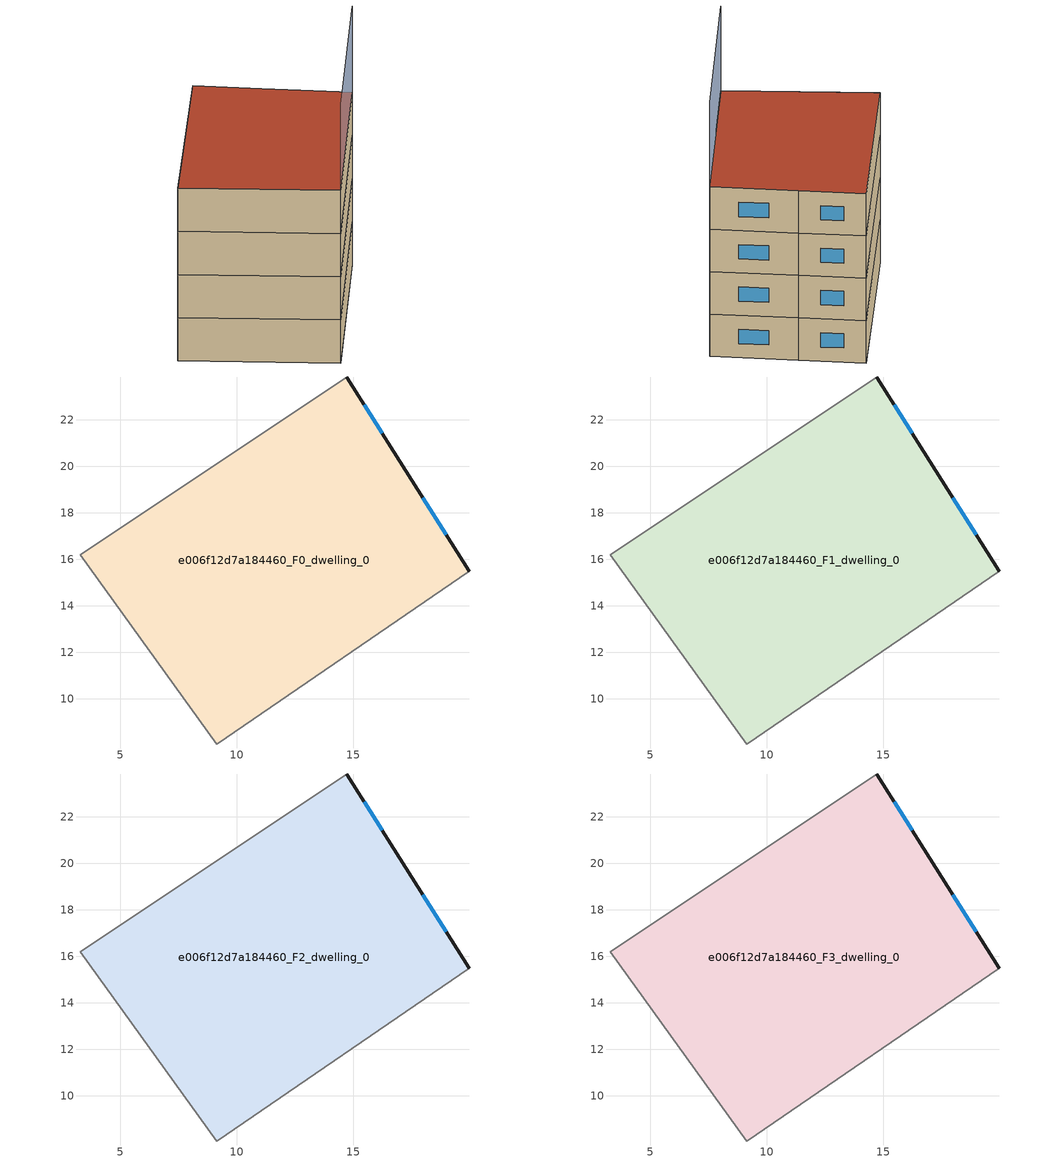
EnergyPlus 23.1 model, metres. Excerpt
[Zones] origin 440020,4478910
e006f12d7a184460_F0_dwelling_0
 floor ground (EU_floor_Construction): 17,20.22 20,15.48 9.14,8.06 3.27,16.2 14.73,23.83 z0
 wall outside (EU_wall_Construction): 20,15.48 17,20.22 14.73,23.83 z0:3
 wall adiabatic (EU_wall_Construction): 14.73,23.83 3.27,16.2 9.14,8.06 20,15.48 z0:3
 window (EU_Window_Construction): 19,17.05 17.99,18.65 / 16.25,21.42 15.48,22.63 z0.99:2.01
e006f12d7a184460_F1_dwelling_0
 floor to e006f12d7a184460_F0_dwelling_0 (EU_floor_Construction): 17,20.22 20,15.48 9.14,8.06 3.27,16.2 14.73,23.83 z3
 wall outside (EU_wall_Construction): 20,15.48 17,20.22 14.73,23.83 z3:6
 wall adiabatic (EU_wall_Construction): 14.73,23.83 3.27,16.2 9.14,8.06 20,15.48 z3:6
 window (EU_Window_Construction): 19,17.05 17.99,18.65 / 16.25,21.42 15.48,22.63 z3.99:5.01
e006f12d7a184460_F2_dwelling_0
 floor to e006f12d7a184460_F1_dwelling_0 (EU_floor_Construction): 17,20.22 20,15.48 9.14,8.06 3.27,16.2 14.73,23.83 z6
 wall outside (EU_wall_Construction): 20,15.48 17,20.22 14.73,23.83 z6:9
 wall adiabatic (EU_wall_Construction): 14.73,23.83 3.27,16.2 9.14,8.06 20,15.48 z6:9
 window (EU_Window_Construction): 19,17.05 17.99,18.65 / 16.25,21.42 15.48,22.63 z6.99:8.01
e006f12d7a184460_F3_dwelling_0
 floor to e006f12d7a184460_F2_dwelling_0 (EU_floor_Construction): 17,20.22 20,15.48 9.14,8.06 3.27,16.2 14.73,23.83 z9
 wall outside (EU_wall_Construction): 20,15.48 17,20.22 14.73,23.83 z9:12
 wall adiabatic (EU_wall_Construction): 14.73,23.83 3.27,16.2 9.14,8.06 20,15.48 z9:12
 window (EU_Window_Construction): 19,17.05 17.99,18.65 / 16.25,21.42 15.48,22.63 z9.99:11.01
 roof outside (EU_roof_Construction): 20,15.48 17,20.22 14.73,23.83 3.27,16.2 9.14,8.06 z12
shading: 9.14,8.06 20,15.48 z0:18
[Building]
EU S2 Campaign: North Axis=0; Terrain=City; Solar Distribution=FullExterior
[Site:Location]
Madrid: Latitude=40.5; Longitude=-3.5; Time Zone=1; Elevation=609
[SizingPeriod:WeatherFileDays]
AnnualSizingPeriod: Begin Month=1; Begin Day of Month=1; End Month=12; End Day of Month=31; Day of Week for Start Day=Monday; Use Weather File Daylight Saving Period=No; Use Weather File Rain and Snow Indicators=No
[MATERIAL]
EU_InternalMass_Material: Roughness=MediumRough; Thickness=0.1; Conductivity=1; Density=1800; Specific Heat=900; Thermal Absorptance=0.9; Solar Absorptance=0.7; Visible Absorptance=0.7
[MATERIAL:NOMASS] Roughness=MediumRough; Thermal Absorptance=0.9; Solar Absorptance=0.7; Visible Absorptance=0.7
Name | Thermal Resistance
EU_wall_NoMass | 0.609216
EU_roof_NoMass | 0.513268
EU_floor_NoMass | 0.568163
[WINDOWMATERIAL:SIMPLEGLAZINGSYSTEM]
EU_Window_SimpleGlazing: UFactor=5.50606; Solar Heat Gain Coefficient=0.85; Visible Transmittance=0.85
[CONSTRUCTION]
EU_wall_Construction: EU_wall_NoMass
EU_roof_Construction: EU_roof_NoMass
EU_floor_Construction: EU_floor_NoMass
EU_Window_Construction: EU_Window_SimpleGlazing
EU_InternalMass_Construction: EU_InternalMass_Material
[ZONE] Type=1; Multiplier=1; Ceiling Height=autocalculate; Volume=401.62; Floor Area=autocalculate; Part of Total Floor Area=Yes
e006f12d7a184460_F0_dwelling_0; e006f12d7a184460_F1_dwelling_0; e006f12d7a184460_F2_dwelling_0; e006f12d7a184460_F3_dwelling_0
[INTERNALMASS] Construction=EU_InternalMass_Construction; Surface Area=133.873
Name | Zone or ZoneList
e006f12d7a184460_F0_dwelling_0_EU_InternalMass | e006f12d7a184460_F0_dwelling_0
e006f12d7a184460_F1_dwelling_0_EU_InternalMass | e006f12d7a184460_F1_dwelling_0
e006f12d7a184460_F2_dwelling_0_EU_InternalMass | e006f12d7a184460_F2_dwelling_0
e006f12d7a184460_F3_dwelling_0_EU_InternalMass | e006f12d7a184460_F3_dwelling_0
[OTHEREQUIPMENT] Fuel Type=Electricity; Design Level Calculation Method=Watts/Area; Power per Zone Floor Area=1; Fraction Latent=0; Fraction Radiant=0; Fraction Lost=0; Carbon Dioxide Generation Rate=0; EndUse Subcategory=EU_Step8_InternalGains
Name | Zone or ZoneList or Space or SpaceList | Schedule
EU_Step8_InternalGain_e006f12d7a184460_F0_dwelling_0_f000 | e006f12d7a184460_F0_dwelling_0 | EU_Step8_GainSchedule_e006f12d7a184460_F0_dwelling_0_f000
EU_Step8_InternalGain_e006f12d7a184460_F1_dwelling_0_f000 | e006f12d7a184460_F1_dwelling_0 | EU_Step8_GainSchedule_e006f12d7a184460_F1_dwelling_0_f000
EU_Step8_InternalGain_e006f12d7a184460_F2_dwelling_0_f000 | e006f12d7a184460_F2_dwelling_0 | EU_Step8_GainSchedule_e006f12d7a184460_F2_dwelling_0_f000
EU_Step8_InternalGain_e006f12d7a184460_F3_dwelling_0_f000 | e006f12d7a184460_F3_dwelling_0 | EU_Step8_GainSchedule_e006f12d7a184460_F3_dwelling_0_f000
[ZONEVENTILATION:DESIGNFLOWRATE] Schedule=EU_AlwaysOn; Design Flow Rate Calculation Method=AirChanges/Hour; Air Changes per Hour=0.752966; Ventilation Type=Natural; Fan Pressure Rise=0; Fan Total Efficiency=1; Constant Term Coefficient=1; Temperature Term Coefficient=0; Velocity Term Coefficient=0; Velocity Squared Term Coefficient=0; Minimum Indoor Temperature=-100; Maximum Indoor Temperature=100; Delta Temperature=-100; Minimum Outdoor Temperature=-100; Maximum Outdoor Temperature=100; Maximum Wind Speed=40
Name | Zone or ZoneList or Space or SpaceList
EU_ConstantAir_e006f12d7a184460_F0_dwelling_0 | e006f12d7a184460_F0_dwelling_0
EU_ConstantAir_e006f12d7a184460_F1_dwelling_0 | e006f12d7a184460_F1_dwelling_0
EU_ConstantAir_e006f12d7a184460_F2_dwelling_0 | e006f12d7a184460_F2_dwelling_0
EU_ConstantAir_e006f12d7a184460_F3_dwelling_0 | e006f12d7a184460_F3_dwelling_0
[HVACTEMPLATE:THERMOSTAT] Constant Heating Setpoint=20; Constant Cooling Setpoint=50
EU_HeatOnly_e006f12d7a184460_F0_dwelling_0; EU_HeatOnly_e006f12d7a184460_F1_dwelling_0; EU_HeatOnly_e006f12d7a184460_F2_dwelling_0; EU_HeatOnly_e006f12d7a184460_F3_dwelling_0
[HVACTEMPLATE:ZONE:IDEALLOADSAIRSYSTEM] System Availability Schedule=EU_AlwaysOn; Maximum Heating Supply Air Temperature=50; Minimum Cooling Supply Air Temperature=13; Maximum Heating Supply Air Humidity Ratio=0.0156; Minimum Cooling Supply Air Humidity Ratio=0.0077; Heating Limit=NoLimit; Cooling Limit=NoLimit; Heating Availability Schedule=EU_AlwaysOn; Cooling Availability Schedule=EU_CoolingOff; Dehumidification Control Type=ConstantSensibleHeatRatio; Cooling Sensible Heat Ratio=0.7; Dehumidification Setpoint=60; Humidification Control Type=None; Humidification Setpoint=30; Outdoor Air Method=None; Outdoor Air Flow Rate per Person=0.00944; Outdoor Air Flow Rate per Zone Floor Area=0; Outdoor Air Flow Rate per Zone=0; Demand Controlled Ventilation Type=None; Outdoor Air Economizer Type=NoEconomizer; Heat Recovery Type=None; Sensible Heat Recovery Effectiveness=0.7; Latent Heat Recovery Effectiveness=0.65
Name | Template Thermostat
e006f12d7a184460_F0_dwelling_0 | EU_HeatOnly_e006f12d7a184460_F0_dwelling_0
e006f12d7a184460_F1_dwelling_0 | EU_HeatOnly_e006f12d7a184460_F1_dwelling_0
e006f12d7a184460_F2_dwelling_0 | EU_HeatOnly_e006f12d7a184460_F2_dwelling_0
e006f12d7a184460_F3_dwelling_0 | EU_HeatOnly_e006f12d7a184460_F3_dwelling_0
[SIZING:ZONE] Zone Cooling Design Supply Air Temperature Input Method=SupplyAirTemperature; Zone Cooling Design Supply Air Temperature=13; Zone Heating Design Supply Air Temperature Input Method=SupplyAirTemperature; Zone Heating Design Supply Air Temperature=50; Zone Cooling Design Supply Air Humidity Ratio=0.008; Zone Heating Design Supply Air Humidity Ratio=0.008; Cooling Design Air Flow Method=DesignDay; Cooling Design Air Flow Rate=0; Cooling Minimum Air Flow per Zone Floor Area=0.000762; Cooling Minimum Air Flow=0; Cooling Minimum Air Flow Fraction=0.2; Heating Design Air Flow Method=DesignDay; Heating Design Air Flow Rate=0; Heating Maximum Air Flow per Zone Floor Area=0.002032; Heating Maximum Air Flow=0.141576; Heating Maximum Air Flow Fraction=0.3; Account for Dedicated Outdoor Air System=No; Dedicated Outdoor Air System Control Strategy=NeutralSupplyAir; Dedicated Outdoor Air Low Setpoint Temperature for Design=autosize; Dedicated Outdoor Air High Setpoint Temperature for Design=autosize; Zone Load Sizing Method=Sensible Load Only No Latent Load; Zone Latent Cooling Design Supply Air Humidity Ratio Input Method=HumidityRatioDifference; Zone Cooling Design Supply Air Humidity Ratio Difference=0.005; Zone Latent Heating Design Supply Air Humidity Ratio Input Method=HumidityRatioDifference; Zone Humidification Design Supply Air Humidity Ratio Difference=0.005
e006f12d7a184460_F0_dwelling_0; e006f12d7a184460_F1_dwelling_0; e006f12d7a184460_F2_dwelling_0; e006f12d7a184460_F3_dwelling_0
[SCHEDULE:CONSTANT]
Name | Hourly Value
EU_AlwaysOn | 1
EU_CoolingOff | 0
[SCHEDULE:FILE] Column Number=1; Rows to Skip at Top=0; Number of Hours of Data=8760; Column Separator=Comma; Interpolate to Timestep=No; Minutes per Item=60; Adjust Schedule for Daylight Savings=Yes
Name | File
EU_Step8_GainSchedule_e006f12d7a184460_F0_dwelling_0_f000 | ../../schedules/e006f12d7a184460/e006f12d7a184460_F0_dwelling_0_f000_gain.csv
EU_Step8_GainSchedule_e006f12d7a184460_F1_dwelling_0_f000 | ../../schedules/e006f12d7a184460/e006f12d7a184460_F1_dwelling_0_f000_gain.csv
EU_Step8_GainSchedule_e006f12d7a184460_F2_dwelling_0_f000 | ../../schedules/e006f12d7a184460/e006f12d7a184460_F2_dwelling_0_f000_gain.csv
EU_Step8_GainSchedule_e006f12d7a184460_F3_dwelling_0_f000 | ../../schedules/e006f12d7a184460/e006f12d7a184460_F3_dwelling_0_f000_gain.csv
